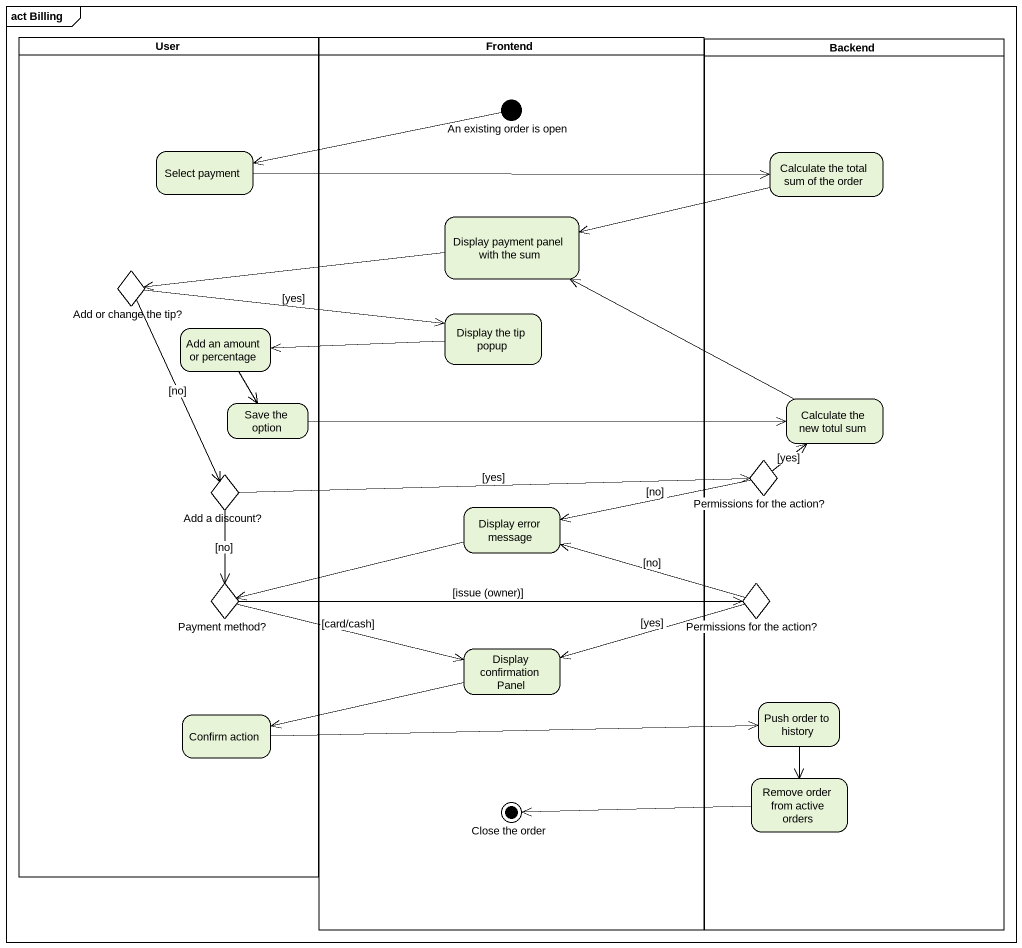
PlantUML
@startuml
mainframe act Billing
hide empty description
state User <<partition>> {
  state "Select payment" as Select_payment
  state "Add or change the tip?" as Add_or_change_the_tip <<choice>>
  state "Add an amount or percentage" as Add_an_amount_or_percentage
  state "Save the option" as Save_the_option
  state "Add a discount?" as Add_a_discount <<choice>>
  state "Payment method?" as Payment_method <<choice>>
  state "Confirm action" as Confirm_action
}
state Frontend <<partition>> {
  state "An existing order is open" as An_existing_order_is_open <<start>>
  state "Display payment panel with the sum" as Display_payment_panel_with
  state "Display the tip popup" as Display_the_tip_popup
  state "Display error message" as Display_error_message
  state "Display confirmation Panel" as Display_confirmation_Panel
  state "Close the order" as Close_the_order <<end>>
}
state Backend <<partition>> {
  state "Calculate the total sum of the order" as Calculate_the_total_sum_of
  state "Calculate the new totul sum" as Calculate_the_new_totul_sum
  state "Permissions for the action?" as Permissions_for_the_action <<choice>>
  state "Permissions for the action?" as Permissions_for_the_action_2 <<choice>>
  state "Push order to history" as Push_order_to_history
  state "Remove order from active orders" as Remove_order_from_active
}
An_existing_order_is_open -left-> Select_payment
Select_payment -right-> Calculate_the_total_sum_of
Calculate_the_total_sum_of -left-> Display_payment_panel_with
Display_payment_panel_with -left-> Add_or_change_the_tip
Add_or_change_the_tip -right-> Display_the_tip_popup : [yes]
Add_or_change_the_tip --> Add_a_discount : [no]
Add_an_amount_or_percentage --> Save_the_option
Display_the_tip_popup -left-> Add_an_amount_or_percentage
Save_the_option -right-> Calculate_the_new_totul_sum
Calculate_the_new_totul_sum -left-> Display_payment_panel_with
Add_a_discount -right-> Permissions_for_the_action : [yes]
Add_a_discount --> Payment_method : [no]
Permissions_for_the_action -up-> Calculate_the_new_totul_sum : [yes]
Permissions_for_the_action -left-> Display_error_message : [no]
Display_error_message -left-> Payment_method
Payment_method -right-> Permissions_for_the_action_2 : [issue (owner)]
Payment_method -right-> Display_confirmation_Panel : [card/cash]
Permissions_for_the_action_2 -left-> Display_error_message : [no]
Permissions_for_the_action_2 -left-> Display_confirmation_Panel : [yes]
Display_confirmation_Panel -left-> Confirm_action
Confirm_action -right-> Push_order_to_history
Push_order_to_history --> Remove_order_from_active
Remove_order_from_active -left-> Close_the_order
@enduml
